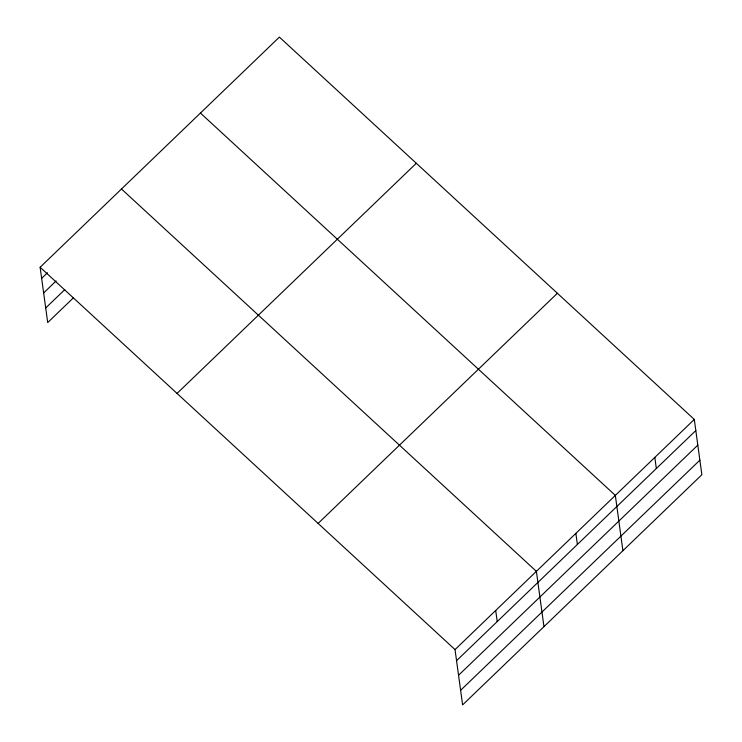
<?xml version="1.0" encoding="UTF-8"?>
<svg xmlns="http://www.w3.org/2000/svg" width="742" height="742" viewBox="0 0 742 742"><rect width="100%" height="100%" fill="white"/><g stroke="black" fill="none" stroke-linecap="round" stroke-linejoin="round"><path stroke-width="1.11" d="M40.133 267.259L279.391 37.1L694.299 419.443L701.867 474.741L462.609 704.9L455.031 649.602L40.133 267.259L47.701 322.557L73.439 297.802M41.645 278.352L47.46 272.759M43.648 292.942L56.095 280.958M45.707 307.967L64.795 289.603M177.05 393.427L416.308 163.277M318.114 523.425L557.381 293.275M455.031 649.602L694.299 419.443M456.553 660.695L695.82 430.546M458.547 675.285L697.814 445.126M460.606 690.31L699.873 460.161M200.433 113.053L615.341 495.396L622.909 550.694M121.475 189.006L536.383 571.349L543.96 626.647M654.815 457.424L656.336 468.517M575.857 533.377L577.378 544.47M495.702 610.481L497.223 621.573"/></g></svg>
